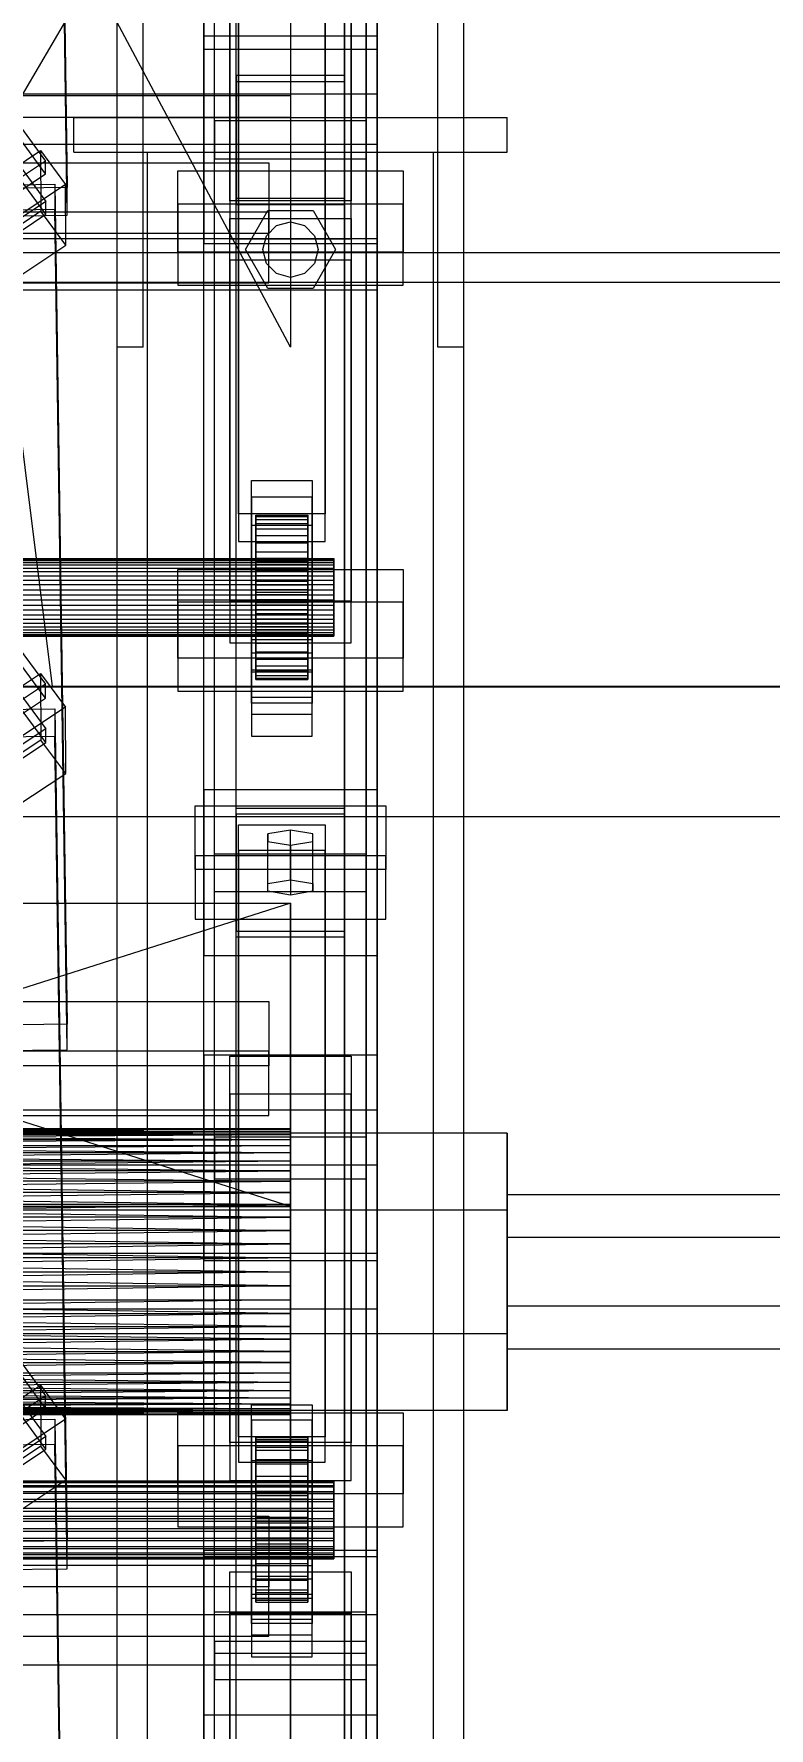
# Model space of a CAD drawing. Header units: millimetres. Extents: x -1970 to 34302, y -65268 to 6837.
# Drawn here: x 370.8 to 540.4, y -33940.3 to -33549.5 of the extents above; entities that cross this region are included whole.
import ezdxf

# ---------------------------------------------------------------- set-up
doc = ezdxf.new("R2010")
doc.units = ezdxf.units.MM
for name, color, linetype, lineweight in [('COTAS_O', 1, 'Continuous', 0), ('frontal_briquetadora', 7, 'Continuous', 0), ('frontal_C01', 7, 'Continuous', 0), ('frontal_C02', 7, 'Continuous', 0), ('frontal_dos-mix', 7, 'Continuous', 0), ('frontal_mezcladora', 7, 'Continuous', 0), ('frontal_tolva', 7, 'Continuous', 0)]:
    doc.layers.add(name, color=color, linetype=linetype, lineweight=lineweight)
doc.dimstyles.new('R19_100', dxfattribs={"dimtxt": 250, "dimasz": 150, "dimexe": 150, "dimexo": 80, "dimgap": 100, "dimtad": 1, "dimtih": 1, "dimtoh": 1, "dimdsep": 46, "dimcen": 0.09, "dimadec": 0, "dimazin": 0, "dimtfac": 1, "dimtdec": 4, "dimtofl": 0, "dimtmove": 0, "dimatfit": 3, "dimfxl": 1, "dimtolj": 1, "dimtzin": 0, "dimarcsym": 0})

# ---------------------------------------------------------------- blocks, each defined once
blk = doc.blocks.new('*D35')
at = {"layer": 'COTAS_O', "color": 0, "lineweight": -2, "transparency": 16777216}
for p, q in [((-1725, -34320), (-1725, -33550)), ((1725, -34320), (1725, -33550)), ((-1575, -33700), (1575, -33700))]:
    blk.add_line(p, q, dxfattribs=at)
at = {"layer": 'COTAS_O', "color": 0, "transparency": 16777216}
for points in [[(-1575, -33675), (-1575, -33725), (-1725, -33700)], [(1575, -33675), (1575, -33725), (1725, -33700)]]:
    blk.add_solid(points, dxfattribs=at)
at = {"layer": 'Defpoints', "color": 0, "transparency": 16777216}
for p in [(1725, -33700), (-1725, -34400), (1725, -34400)]:
    blk.add_point(p, dxfattribs=at)

msp = doc.modelspace()

# ---------------------------------------------------------------- linework, layer by layer
at = {"layer": 'frontal_briquetadora'}
for p, q in [((430, -33820), (210, -33750)), ((210, -33750), (430, -33750)), ((430, -33750), (210, -33820)), ((430, -33820), (430, -33750)), ((430, -33750), (430, -33844.629)), ((430, -33750), (430, -33841.488)), ((430, -33750), (430, -33838.284)), ((430, -33750), (430, -33835.05)), ((430, -33750), (430, -33831.815)), ((430, -33750), (430, -33828.612)), ((430, -33750), (430, -33825.47)), ((430, -33750), (430, -33822.421)), ((430, -33750), (430, -33819.494)), ((430, -33750), (430, -33816.716)), ((430, -33750), (430, -33814.115)), ((430, -33750), (430, -33811.715)), ((430, -33750), (430, -33809.54)), ((430, -33750), (430, -33807.611)), ((430, -33750), (430, -33805.946)), ((430, -33750), (430, -33804.562)), ((430, -33750), (430, -33803.471)), ((430, -33750), (430, -33802.684)), ((430, -33750), (430, -33802.209)), ((430, -33750), (430, -33802.05)), ((480, -33803.052), (200, -33803.052)), ((430, -33802.05), (210, -33802.209)), ((430, -33802.05), (210, -33802.05)), ((430, -33802.209), (210, -33802.05)), ((430, -33802.209), (210, -33802.684)), ((430, -33802.209), (210, -33802.209)), ((430, -33802.684), (210, -33802.209)), ((430, -33802.684), (210, -33803.471)), ((430, -33802.684), (210, -33802.684)), ((430, -33803.471), (210, -33802.684)), ((430, -33803.471), (210, -33804.562)), ((430, -33803.471), (210, -33803.471)), ((430, -33804.562), (210, -33803.471)), ((430, -33802.05), (430, -33802.209)), ((430, -33802.209), (430, -33802.684)), ((430, -33802.684), (430, -33803.471)), ((430, -33803.471), (430, -33804.562)), ((480, -33803.052), (480, -33806.399)), ((480, -33806.043), (480, -33803.052)), ((430, -33804.562), (210, -33805.946)), ((430, -33804.562), (210, -33804.562)), ((430, -33805.946), (210, -33807.611)), ((430, -33805.946), (210, -33805.946)), ((430, -33807.611), (210, -33805.946)), ((430, -33804.562), (430, -33805.946)), ((430, -33805.946), (430, -33807.611)), ((480, -33803.946), (480, -33803.763)), ((480, -33803.763), (480, -33809.778)), ((480, -33810.289), (480, -33803.946)), ((480, -33814.779), (480, -33806.043)), ((480, -33806.399), (480, -33815.42)), ((430, -33807.611), (210, -33809.54)), ((430, -33807.611), (210, -33807.611)), ((210, -33807.611), (430, -33809.54)), ((430, -33809.54), (210, -33811.715)), ((430, -33809.54), (210, -33809.54)), ((210, -33809.54), (430, -33811.715)), ((430, -33807.611), (430, -33809.54)), ((430, -33809.54), (430, -33811.715)), ((480, -33809.778), (480, -33820.797)), ((480, -33821.536), (480, -33810.289)), ((430, -33811.715), (210, -33811.715)), ((210, -33814.115), (430, -33811.715)), ((210, -33811.715), (430, -33814.115)), ((430, -33814.115), (210, -33814.115)), ((210, -33816.716), (430, -33814.115)), ((210, -33814.115), (430, -33816.716)), ((430, -33811.715), (430, -33814.115)), ((430, -33814.115), (430, -33816.716)), ((480, -33827.53), (480, -33814.779)), ((430, -33816.716), (210, -33816.716)), ((210, -33819.494), (430, -33816.716)), ((210, -33816.716), (430, -33819.494)), ((430, -33816.716), (430, -33819.494)), ((480, -33815.42), (480, -33828.329)), ((720, -33817.251), (480, -33817.251)), ((480, -33817.251), (480, -33819.113)), ((480, -33818.915), (480, -33817.251)), ((480, -33817.748), (480, -33817.647)), ((480, -33817.647), (480, -33820.992)), ((480, -33821.276), (480, -33817.748)), ((480, -33823.774), (480, -33818.915)), ((480, -33819.113), (480, -33824.131)), ((480, -33820.797), (200, -33820.797)), ((430, -33819.494), (210, -33819.494)), ((210, -33822.421), (430, -33819.494)), ((210, -33819.494), (430, -33822.421)), ((430, -33820), (210, -33820)), ((430, -33822.421), (210, -33822.421)), ((210, -33825.47), (430, -33822.421)), ((210, -33822.421), (430, -33825.47)), ((430, -33820), (320, -33820)), ((430, -33820), (322.156, -33820)), ((430, -33820), (324.292, -33820)), ((430, -33820), (326.386, -33820)), ((430, -33820), (328.419, -33820)), ((430, -33820), (330.371, -33820)), ((430, -33820), (332.223, -33820)), ((430, -33820), (333.957, -33820)), ((430, -33820), (335.556, -33820)), ((430, -33820), (337.006, -33820)), ((430, -33820), (338.292, -33820)), ((430, -33820), (339.402, -33820)), ((430, -33820), (340.325, -33820)), ((430, -33820), (341.053, -33820)), ((341.577, -33820), (430, -33820)), ((341.894, -33820), (430, -33820)), ((342, -33820), (430, -33820)), ((430, -33819.494), (430, -33822.421)), ((430, -33820), (430, -34060)), ((430, -34260), (430, -33820)), ((430, -34680), (430, -33820)), ((430, -33820), (430, -33855.985)), ((430, -33820), (430, -33853.384)), ((430, -33820), (430, -33850.606)), ((430, -33820), (430, -33847.678)), ((430, -33844.629), (430, -33820)), ((430, -33822.421), (430, -33825.47)), ((480, -33820.797), (480, -33834.64)), ((480, -33820.992), (480, -33827.122)), ((480, -33827.533), (480, -33821.276)), ((480, -33835.46), (480, -33821.536)), ((430, -33825.47), (210, -33825.47)), ((210, -33828.612), (430, -33825.47)), ((210, -33825.47), (430, -33828.612)), ((430, -33825.47), (430, -33828.612)), ((480, -33830.867), (480, -33823.774)), ((480, -33824.131), (480, -33831.312)), ((430, -33828.612), (210, -33828.612)), ((210, -33831.815), (430, -33828.612)), ((210, -33828.612), (430, -33831.815)), ((430, -33828.612), (430, -33831.815)), ((720, -33827.122), (480, -33827.122)), ((480, -33827.122), (480, -33834.822)), ((480, -33841.77), (480, -33827.53)), ((480, -33835.278), (480, -33827.533)), ((480, -33828.329), (480, -33842.57)), ((480, -33838.788), (480, -33830.867)), ((430, -33831.815), (210, -33835.05)), ((430, -33831.815), (210, -33831.815)), ((210, -33831.815), (430, -33835.05)), ((430, -33831.815), (430, -33835.05)), ((480, -33831.312), (480, -33839.233)), ((480, -33834.64), (480, -33848.563)), ((430, -33835.05), (210, -33838.284)), ((210, -33835.05), (430, -33835.05)), ((430, -33838.284), (210, -33835.05)), ((430, -33838.284), (210, -33841.488)), ((210, -33838.284), (430, -33838.284)), ((430, -33835.05), (430, -33838.284)), ((430, -33838.284), (430, -33841.488)), ((480, -33834.822), (480, -33842.567)), ((480, -33842.978), (480, -33835.278)), ((480, -33849.302), (480, -33835.46)), ((430, -33841.488), (210, -33844.629)), ((210, -33841.488), (430, -33841.488)), ((430, -33844.629), (210, -33841.488)), ((430, -33841.488), (430, -33844.629)), ((480, -33845.969), (480, -33838.788)), ((480, -33839.233), (480, -33846.325)), ((480, -33854.679), (480, -33841.77)), ((480, -33842.567), (480, -33848.823)), ((480, -33842.57), (480, -33855.32)), ((430, -33844.629), (210, -33847.678)), ((210, -33844.629), (430, -33844.629)), ((430, -33847.678), (210, -33844.629)), ((430, -33844.629), (430, -33847.678)), ((480, -33849.107), (480, -33842.978)), ((720, -33842.978), (480, -33842.978)), ((480, -33850.987), (480, -33845.969)), ((480, -33846.325), (480, -33851.185)), ((480, -33849.302), (200, -33849.302)), ((430, -33847.678), (210, -33850.606)), ((210, -33847.678), (430, -33847.678)), ((430, -33850.606), (210, -33847.678)), ((430, -33847.678), (430, -33850.606)), ((480, -33848.563), (480, -33859.811)), ((480, -33848.823), (480, -33852.351)), ((480, -33852.453), (480, -33849.107)), ((480, -33860.322), (480, -33849.302)), ((430, -33850.606), (210, -33853.384)), ((210, -33850.606), (430, -33850.606)), ((430, -33853.384), (210, -33850.606)), ((430, -33853.384), (210, -33855.985)), ((210, -33853.384), (430, -33853.384)), ((430, -33855.985), (210, -33853.384)), ((430, -33850.606), (430, -33853.384)), ((430, -33853.384), (430, -33855.985)), ((430, -33853.384), (430, -34060)), ((480, -33852.848), (480, -33850.987)), ((480, -33851.185), (480, -33852.848)), ((480, -33852.351), (480, -33852.453)), ((720, -33852.848), (480, -33852.848)), ((430, -33855.985), (210, -33858.384)), ((210, -33855.985), (430, -33855.985)), ((430, -33855.985), (430, -33858.384)), ((430, -34060), (430, -33855.985)), ((480, -33863.7), (480, -33854.679)), ((480, -33855.32), (480, -33864.056)), ((430, -33858.384), (210, -33858.384)), ((430, -33858.384), (210, -33860.559)), ((430, -33860.559), (210, -33858.384)), ((430, -33860.559), (210, -33860.559)), ((430, -33860.559), (210, -33862.488)), ((430, -33862.488), (210, -33860.559)), ((430, -33858.384), (430, -33860.559)), ((430, -34060), (430, -33858.384)), ((430, -33860.559), (430, -33862.488)), ((430, -33860.559), (430, -34060)), ((480, -33859.811), (480, -33866.154)), ((480, -33866.336), (480, -33860.322)), ((430, -33862.488), (210, -33862.488)), ((430, -33862.488), (210, -33864.153)), ((430, -33864.153), (210, -33862.488)), ((430, -33864.153), (210, -33864.153)), ((430, -33864.153), (210, -33865.538)), ((430, -33865.538), (210, -33864.153)), ((430, -33865.538), (210, -33865.538)), ((430, -33865.538), (210, -33866.629)), ((430, -33866.629), (210, -33865.538)), ((430, -33862.488), (430, -33864.153)), ((430, -33862.488), (430, -34060)), ((430, -33864.153), (430, -33865.538)), ((430, -33864.153), (430, -34060)), ((430, -33865.538), (430, -33866.629)), ((430, -33865.538), (430, -34060)), ((480, -33867.047), (480, -33863.7)), ((480, -33864.056), (480, -33867.047)), ((480, -33867.047), (200, -33867.047)), ((430, -33866.629), (210, -33866.629)), ((430, -33866.629), (210, -33867.416)), ((430, -33867.416), (210, -33866.629)), ((430, -33867.416), (210, -33867.416)), ((430, -33867.416), (210, -33867.891)), ((430, -33867.891), (210, -33867.416)), ((430, -33867.891), (210, -33867.891)), ((430, -33867.891), (210, -33868.05)), ((430, -33868.05), (210, -33867.891)), ((430, -33868.05), (210, -33868.05)), ((430, -33866.629), (430, -33867.416)), ((430, -33866.629), (430, -34060)), ((430, -33867.416), (430, -33867.891)), ((430, -33867.416), (430, -34060)), ((430, -33867.891), (430, -33868.05)), ((430, -33867.891), (430, -34060)), ((430, -33868.05), (430, -34060)), ((480, -33866.154), (480, -33866.336))]:
    msp.add_line(p, q, dxfattribs=at)
at = {"layer": 'frontal_C01'}
for p, q in [((410, -33552.989), (410, -33168.78)), ((450, -33552.989), (450, -33168.78)), ((375.644, -33392.979), (378.512, -33584.927)), ((378.512, -33591.331), (375.644, -33399.383)), ((410, -33785.092), (410, -33400.882)), ((450, -33400.882), (450, -33785.092)), ((410, -33832.46), (410, -33448.25)), ((450, -33832.46), (450, -33448.25)), ((410, -33515.094), (410, -33552.989)), ((410, -33899.304), (410, -33515.094)), ((450, -33552.989), (450, -33515.094)), ((450, -33515.094), (450, -33899.304)), ((417.5, -34180.3), (417.5, -33521.357)), ((418, -33660.161), (418, -33520.384)), ((438, -33520.384), (438, -33660.161)), ((442.5, -33521.357), (442.5, -34180.3)), ((412.5, -33803.973), (412.5, -33529.239)), ((418, -33526.787), (418, -33666.565)), ((438, -33666.565), (438, -33526.787)), ((447.5, -33529.239), (447.5, -33803.973)), ((412.5, -33813.578), (412.5, -33538.844)), ((447.5, -33813.578), (447.5, -33538.844)), ((417.5, -34205.669), (417.5, -33546.726)), ((442.5, -34205.669), (442.5, -33546.726)), ((410, -33552.989), (450, -33552.989)), ((410, -33937.198), (410, -33552.989)), ((450, -33937.198), (450, -33552.989)), ((-425, -33579.245), (425, -33579.245)), ((425, -33579.245), (425, -33595.509)), ((425, -33579.245), (425, -33590.613)), ((378.512, -33584.927), (360.514, -33585.168)), ((378.512, -33591.331), (378.512, -33584.927)), ((425, -33590.613), (-425, -33590.613)), ((360.514, -33591.572), (378.512, -33591.331)), ((416, -33601.653), (416, -33592.048)), ((416, -33592.048), (444, -33592.048)), ((416, -33680.344), (416, -33592.048)), ((425, -33606.878), (425, -33590.613)), ((444, -33592.048), (444, -33601.653)), ((444, -33592.048), (444, -33680.344)), ((425, -33595.509), (-425, -33595.509)), ((425, -33606.878), (425, -33595.509)), ((444, -33601.653), (416, -33601.653)), ((416, -33601.653), (416, -33689.949)), ((444, -33689.949), (444, -33601.653)), ((-425, -33606.878), (425, -33606.878)), ((421, -33656.372), (421, -33652.53)), ((421, -33652.53), (435, -33652.53)), ((421, -33692.319), (421, -33652.53)), ((435, -33652.53), (435, -33656.372)), ((435, -33652.53), (435, -33692.319)), ((435, -33656.372), (421, -33656.372)), ((421, -33656.372), (421, -33696.161)), ((435, -33696.161), (435, -33656.372)), ((345.969, -33662.272), (373.501, -33699.511)), ((438, -33660.161), (418, -33660.161)), ((418, -33660.161), (418, -33666.565)), ((421, -33666.617), (421, -33662.775)), ((421, -33662.775), (435, -33662.775)), ((421, -33702.564), (421, -33662.775)), ((422, -33670.486), (422, -33660.507)), ((422, -33660.507), (422, -33660.838)), ((422, -33660.507), (434, -33660.507)), ((422, -33661.468), (422, -33660.507)), ((422, -33670.643), (422, -33660.838)), ((422, -33660.838), (422, -33662.439)), ((422, -33660.838), (434, -33660.838)), ((422, -33670.942), (422, -33661.468)), ((422, -33661.468), (434, -33661.468)), ((422, -33663.656), (422, -33661.468)), ((422, -33671.401), (422, -33662.439)), ((422, -33662.439), (422, -33665.2)), ((422, -33662.439), (434, -33662.439)), ((434, -33660.838), (434, -33660.507)), ((434, -33660.507), (434, -33670.486)), ((434, -33660.507), (434, -33661.468)), ((434, -33662.439), (434, -33660.838)), ((434, -33660.838), (434, -33670.643)), ((434, -33661.468), (434, -33670.942)), ((434, -33661.468), (434, -33663.656)), ((434, -33665.2), (434, -33662.439)), ((434, -33662.439), (434, -33671.401)), ((435, -33662.775), (435, -33666.617)), ((435, -33662.775), (435, -33702.564)), ((438, -33666.565), (438, -33660.161)), ((373.513, -33702.713), (345.981, -33665.474)), ((418, -33666.565), (438, -33666.565)), ((435, -33666.617), (421, -33666.617)), ((421, -33666.617), (421, -33706.406)), ((422, -33671.978), (422, -33663.656)), ((422, -33663.656), (434, -33663.656)), ((422, -33666.921), (422, -33663.656)), ((422, -33672.709), (422, -33665.2)), ((422, -33665.2), (422, -33668.933)), ((422, -33665.2), (434, -33665.2)), ((434, -33663.656), (434, -33671.978)), ((434, -33663.656), (434, -33666.921)), ((434, -33668.933), (434, -33665.2)), ((434, -33665.2), (434, -33672.709)), ((435, -33706.406), (435, -33666.617)), ((-440, -33670.486), (440, -33670.486)), ((-440, -33670.643), (440, -33670.643)), ((422, -33673.525), (422, -33666.921)), ((422, -33666.921), (434, -33666.921)), ((422, -33671.042), (422, -33666.921)), ((422, -33674.478), (422, -33668.933)), ((422, -33668.933), (422, -33673.385)), ((422, -33668.933), (434, -33668.933)), ((422, -33670.643), (422, -33670.486)), ((434, -33670.486), (422, -33670.486)), ((422, -33670.486), (422, -33670.942)), ((422, -33671.401), (422, -33670.643)), ((434, -33670.643), (422, -33670.643)), ((434, -33666.921), (434, -33673.525)), ((434, -33666.921), (434, -33671.042)), ((434, -33673.385), (434, -33668.933)), ((434, -33668.933), (434, -33674.478)), ((434, -33670.486), (434, -33670.643)), ((434, -33670.942), (434, -33670.486)), ((434, -33670.643), (434, -33671.401)), ((440, -33670.643), (440, -33670.486)), ((440, -33670.486), (440, -33670.942)), ((440, -33671.401), (440, -33670.643)), ((-440, -33670.942), (440, -33670.942)), ((-440, -33671.401), (440, -33671.401)), ((-440, -33671.978), (440, -33671.978)), ((-440, -33672.709), (440, -33672.709)), ((-440, -33673.525), (440, -33673.525)), ((-440, -33674.478), (440, -33674.478)), ((346.008, -33672.517), (373.539, -33709.756)), ((404, -33693.497), (404, -33673.006)), ((404, -33673.006), (456, -33673.006)), ((404, -33680.585), (404, -33673.006)), ((434, -33670.942), (422, -33670.942)), ((422, -33670.942), (422, -33671.978)), ((422, -33675.477), (422, -33671.042)), ((422, -33671.042), (434, -33671.042)), ((422, -33675.736), (422, -33671.042)), ((422, -33672.709), (422, -33671.401)), ((434, -33671.401), (422, -33671.401)), ((434, -33671.978), (422, -33671.978)), ((422, -33671.978), (422, -33673.525)), ((422, -33674.478), (422, -33672.709)), ((434, -33672.709), (422, -33672.709)), ((422, -33673.385), (422, -33676.586)), ((434, -33673.385), (422, -33673.385)), ((422, -33673.385), (422, -33678.251)), ((434, -33673.525), (422, -33673.525)), ((422, -33673.525), (422, -33675.477)), ((422, -33676.586), (422, -33674.478)), ((434, -33674.478), (422, -33674.478)), ((434, -33671.978), (434, -33670.942)), ((434, -33671.042), (434, -33675.477)), ((434, -33671.042), (434, -33675.736)), ((434, -33671.401), (434, -33672.709)), ((434, -33673.525), (434, -33671.978)), ((434, -33672.709), (434, -33674.478)), ((434, -33676.586), (434, -33673.385)), ((434, -33678.251), (434, -33673.385)), ((434, -33675.477), (434, -33673.525)), ((434, -33674.478), (434, -33676.586)), ((440, -33670.942), (440, -33671.978)), ((440, -33672.709), (440, -33671.401)), ((440, -33671.978), (440, -33673.525)), ((440, -33674.478), (440, -33672.709)), ((440, -33673.525), (440, -33675.477)), ((440, -33676.586), (440, -33674.478)), ((456, -33673.006), (456, -33693.497)), ((456, -33673.006), (456, -33680.585)), ((-440, -33675.477), (440, -33675.477)), ((440, -33676.586), (-440, -33676.586)), ((-440, -33677.7), (440, -33677.7)), ((373.551, -33712.958), (346.02, -33675.719)), ((434, -33675.477), (422, -33675.477)), ((422, -33675.477), (422, -33677.7)), ((422, -33677.7), (422, -33675.736)), ((422, -33675.736), (434, -33675.736)), ((422, -33680.685), (422, -33675.736)), ((422, -33676.586), (434, -33676.586)), ((422, -33678.891), (422, -33676.586)), ((434, -33677.7), (422, -33677.7)), ((422, -33677.7), (422, -33680.045)), ((422, -33678.891), (422, -33678.251)), ((422, -33678.251), (422, -33683.2)), ((422, -33678.251), (434, -33678.251)), ((434, -33677.7), (434, -33675.477)), ((434, -33675.736), (434, -33677.7)), ((434, -33675.736), (434, -33680.685)), ((434, -33676.586), (434, -33678.891)), ((434, -33680.045), (434, -33677.7)), ((434, -33683.2), (434, -33678.251)), ((434, -33678.251), (434, -33678.891)), ((440, -33675.477), (440, -33677.7)), ((440, -33678.891), (440, -33676.586)), ((440, -33677.7), (440, -33680.045)), ((-440, -33678.891), (440, -33678.891)), ((-440, -33680.045), (440, -33680.045)), ((-440, -33681.236), (440, -33681.236)), ((-440, -33682.35), (440, -33682.35)), ((456, -33680.585), (404, -33680.585)), ((404, -33680.585), (404, -33701.076)), ((444, -33680.344), (416, -33680.344)), ((416, -33680.344), (416, -33689.949)), ((422, -33681.236), (422, -33678.891)), ((434, -33678.891), (422, -33678.891)), ((422, -33680.045), (422, -33680.685)), ((434, -33680.045), (422, -33680.045)), ((422, -33680.045), (422, -33682.35)), ((422, -33680.685), (434, -33680.685)), ((422, -33685.551), (422, -33680.685)), ((422, -33683.459), (422, -33681.236)), ((422, -33681.236), (422, -33683.2)), ((434, -33681.236), (422, -33681.236)), ((422, -33682.35), (422, -33685.551)), ((434, -33682.35), (422, -33682.35)), ((422, -33682.35), (422, -33684.458)), ((434, -33678.891), (434, -33681.236)), ((434, -33680.685), (434, -33680.045)), ((434, -33682.35), (434, -33680.045)), ((434, -33680.685), (434, -33685.551)), ((434, -33683.2), (434, -33681.236)), ((434, -33681.236), (434, -33683.459)), ((434, -33685.551), (434, -33682.35)), ((434, -33684.458), (434, -33682.35)), ((440, -33681.236), (440, -33678.891)), ((440, -33680.045), (440, -33682.35)), ((440, -33683.459), (440, -33681.236)), ((440, -33682.35), (440, -33684.458)), ((444, -33689.949), (444, -33680.344)), ((456, -33701.076), (456, -33680.585)), ((-440, -33683.459), (440, -33683.459)), ((-440, -33684.458), (440, -33684.458)), ((-440, -33685.411), (440, -33685.411)), ((-440, -33686.227), (440, -33686.227)), ((422, -33683.2), (422, -33687.894)), ((422, -33683.2), (434, -33683.2)), ((422, -33685.411), (422, -33683.459)), ((422, -33683.459), (422, -33687.894)), ((434, -33683.459), (422, -33683.459)), ((422, -33684.458), (422, -33690.003)), ((434, -33684.458), (422, -33684.458)), ((422, -33684.458), (422, -33686.227)), ((422, -33686.958), (422, -33685.411)), ((422, -33685.411), (422, -33692.015)), ((434, -33685.411), (422, -33685.411)), ((422, -33685.551), (434, -33685.551)), ((422, -33690.003), (422, -33685.551)), ((422, -33686.227), (422, -33693.736)), ((434, -33686.227), (422, -33686.227)), ((422, -33686.227), (422, -33687.534)), ((434, -33687.894), (434, -33683.2)), ((434, -33687.894), (434, -33683.459)), ((434, -33683.459), (434, -33685.411)), ((434, -33690.003), (434, -33684.458)), ((434, -33686.227), (434, -33684.458)), ((434, -33692.015), (434, -33685.411)), ((434, -33685.411), (434, -33686.958)), ((434, -33685.551), (434, -33690.003)), ((434, -33693.736), (434, -33686.227)), ((434, -33687.534), (434, -33686.227)), ((440, -33685.411), (440, -33683.459)), ((440, -33684.458), (440, -33686.227)), ((440, -33686.958), (440, -33685.411)), ((440, -33686.227), (440, -33687.534)), ((-440, -33686.958), (440, -33686.958)), ((-440, -33687.534), (440, -33687.534)), ((-440, -33687.994), (440, -33687.994)), ((-440, -33688.293), (440, -33688.293)), ((-440, -33688.449), (440, -33688.449)), ((416, -33689.949), (444, -33689.949)), ((421, -33703.884), (421, -33689.156)), ((421, -33689.156), (435, -33689.156)), ((421, -33696.735), (421, -33689.156)), ((422, -33687.994), (422, -33686.958)), ((422, -33686.958), (422, -33695.28)), ((434, -33686.958), (422, -33686.958)), ((422, -33687.534), (422, -33696.497)), ((434, -33687.534), (422, -33687.534)), ((422, -33687.534), (422, -33688.293)), ((422, -33687.894), (422, -33692.015)), ((422, -33687.894), (434, -33687.894)), ((422, -33688.449), (422, -33687.994)), ((422, -33687.994), (422, -33697.468)), ((434, -33687.994), (422, -33687.994)), ((422, -33688.293), (422, -33698.098)), ((434, -33688.293), (422, -33688.293)), ((422, -33688.293), (422, -33688.449)), ((422, -33688.449), (422, -33698.429)), ((434, -33688.449), (422, -33688.449)), ((422, -33690.003), (434, -33690.003)), ((422, -33693.736), (422, -33690.003)), ((434, -33695.28), (434, -33686.958)), ((434, -33686.958), (434, -33687.994)), ((434, -33696.497), (434, -33687.534)), ((434, -33688.293), (434, -33687.534)), ((434, -33692.015), (434, -33687.894)), ((434, -33697.468), (434, -33687.994)), ((434, -33687.994), (434, -33688.449)), ((434, -33698.098), (434, -33688.293)), ((434, -33688.449), (434, -33688.293)), ((434, -33698.429), (434, -33688.449)), ((434, -33690.003), (434, -33693.736)), ((435, -33689.156), (435, -33703.884)), ((435, -33689.156), (435, -33696.735)), ((440, -33687.994), (440, -33686.958)), ((440, -33687.534), (440, -33688.293)), ((440, -33688.449), (440, -33687.994)), ((440, -33688.293), (440, -33688.449)), ((456, -33693.497), (404, -33693.497)), ((404, -33693.497), (404, -33701.076)), ((435, -33692.319), (421, -33692.319)), ((421, -33692.319), (421, -33696.161)), ((422, -33692.015), (422, -33695.28)), ((422, -33692.015), (434, -33692.015)), ((422, -33693.736), (434, -33693.736)), ((422, -33696.497), (422, -33693.736)), ((434, -33695.28), (434, -33692.015)), ((434, -33693.736), (434, -33696.497)), ((435, -33696.161), (435, -33692.319)), ((456, -33701.076), (456, -33693.497)), ((360.882, -33704.61), (372.35, -33696.999)), ((372.35, -33696.999), (372.408, -33712.367)), ((372.35, -33696.999), (378.086, -33704.757)), ((421, -33696.161), (435, -33696.161)), ((435, -33696.735), (421, -33696.735)), ((421, -33696.735), (421, -33711.463)), ((422, -33695.28), (422, -33697.468)), ((422, -33695.28), (434, -33695.28)), ((422, -33696.497), (434, -33696.497)), ((422, -33698.098), (422, -33696.497)), ((422, -33697.468), (422, -33698.429)), ((422, -33697.468), (434, -33697.468)), ((434, -33697.468), (434, -33695.28)), ((434, -33696.497), (434, -33698.098)), ((434, -33698.429), (434, -33697.468)), ((435, -33711.463), (435, -33696.735)), ((373.501, -33699.511), (362.033, -33707.123)), ((373.513, -33702.713), (373.501, -33699.511)), ((404, -33701.076), (456, -33701.076)), ((422, -33698.098), (434, -33698.098)), ((422, -33698.429), (422, -33698.098)), ((422, -33698.429), (434, -33698.429)), ((434, -33698.098), (434, -33698.429)), ((357.646, -33705.408), (375.644, -33705.166)), ((362.045, -33710.324), (373.513, -33702.713)), ((378.086, -33704.757), (366.618, -33712.369)), ((375.644, -33705.166), (375.644, -33711.57)), ((375.644, -33705.166), (378.512, -33897.114)), ((378.143, -33720.125), (378.086, -33704.757)), ((435, -33702.564), (421, -33702.564)), ((421, -33702.564), (421, -33706.406)), ((435, -33703.884), (421, -33703.884)), ((421, -33703.884), (421, -33711.463)), ((435, -33706.406), (435, -33702.564)), ((435, -33711.463), (435, -33703.884)), ((421, -33706.406), (435, -33706.406)), ((375.644, -33711.57), (357.646, -33711.811)), ((372.408, -33712.367), (360.939, -33719.979)), ((373.539, -33709.756), (362.071, -33717.368)), ((362.083, -33720.57), (373.551, -33712.958)), ((378.143, -33720.125), (372.408, -33712.367)), ((373.551, -33712.958), (373.539, -33709.756)), ((378.512, -33903.518), (375.644, -33711.57)), ((421, -33711.463), (435, -33711.463)), ((366.675, -33727.737), (378.143, -33720.125)), ((450, -33785.092), (410, -33785.092)), ((410, -33785.092), (410, -33832.46)), ((410, -34169.301), (410, -33785.092)), ((450, -33832.46), (450, -33785.092)), ((450, -33785.092), (450, -34169.301)), ((-450, -33797.635), (450, -33797.635)), ((450, -33797.635), (450, -33810.442)), ((450, -33797.635), (450, -33830.793)), ((447.5, -33803.973), (412.5, -33803.973)), ((412.5, -33803.973), (412.5, -33813.578)), ((447.5, -33813.578), (447.5, -33803.973)), ((450, -33810.442), (-450, -33810.442)), ((450, -33843.6), (450, -33810.442)), ((412.5, -33813.578), (447.5, -33813.578)), ((450, -33830.793), (-450, -33830.793)), ((450, -33843.6), (450, -33830.793)), ((410, -33832.46), (450, -33832.46)), ((410, -34216.669), (410, -33832.46)), ((450, -34216.669), (450, -33832.46)), ((-450, -33843.6), (450, -33843.6)), ((-425, -33891.431), (425, -33891.431)), ((425, -33891.431), (425, -33907.696)), ((425, -33891.431), (425, -33902.8)), ((378.512, -33897.114), (360.514, -33897.355)), ((378.512, -33903.518), (378.512, -33897.114)), ((450, -33899.304), (410, -33899.304)), ((410, -33899.304), (410, -33937.198)), ((410, -34283.513), (410, -33899.304)), ((450, -33937.198), (450, -33899.304)), ((450, -33899.304), (450, -34283.513)), ((425, -33902.8), (-425, -33902.8)), ((360.514, -33903.759), (378.512, -33903.518)), ((416, -33913.84), (416, -33904.235)), ((416, -33904.235), (444, -33904.235)), ((416, -33994.115), (416, -33904.235)), ((425, -33919.065), (425, -33902.8)), ((444, -33904.235), (444, -33913.84)), ((444, -33904.235), (444, -33994.115)), ((425, -33907.696), (-425, -33907.696)), ((425, -33919.065), (425, -33907.696)), ((412.5, -33923.053), (412.5, -33913.448)), ((412.5, -33913.448), (447.5, -33913.448)), ((412.5, -34188.182), (412.5, -33913.448)), ((444, -33913.84), (416, -33913.84)), ((416, -33913.84), (416, -34003.72)), ((444, -34003.72), (444, -33913.84)), ((447.5, -33913.448), (447.5, -33923.053)), ((447.5, -33913.448), (447.5, -34188.182)), ((-425, -33919.065), (425, -33919.065)), ((447.5, -33923.053), (412.5, -33923.053)), ((412.5, -34197.787), (412.5, -33923.053)), ((447.5, -34197.787), (447.5, -33923.053)), ((410, -33937.198), (450, -33937.198)), ((410, -34321.407), (410, -33937.198)), ((450, -34321.407), (450, -33937.198))]:
    msp.add_line(p, q, dxfattribs=at)
at = {"layer": 'frontal_C02'}
for p, q in [((417.5, -33560.475), (417.5, -33028.053)), ((442.5, -33028.053), (442.5, -33560.475)), ((417.5, -33587.441), (417.5, -33055.019)), ((442.5, -33587.441), (442.5, -33055.019)), ((410, -33550.05), (410, -33199.331)), ((450, -33199.331), (450, -33550.05)), ((410, -33597.867), (410, -33247.148)), ((450, -33597.867), (450, -33247.148)), ((410, -33723.846), (410, -33373.127)), ((450, -33373.127), (450, -33723.846)), ((412.5, -33569.574), (412.5, -33387.87)), ((447.5, -33387.87), (447.5, -33569.574)), ((412.5, -33578.342), (412.5, -33396.638)), ((447.5, -33578.342), (447.5, -33396.638)), ((410, -33762.099), (410, -33411.381)), ((450, -33762.099), (450, -33411.381)), ((416, -33587.996), (416, -33500.463)), ((444, -33500.463), (444, -33587.996)), ((416, -33509.23), (416, -33596.764)), ((444, -33596.764), (444, -33509.23)), ((430, -33513.746), (430, -33563.746)), ((430, -33621.746), (375, -33518.746)), ((390, -33621.746), (390, -33518.746)), ((396, -33621.746), (396, -33518.746)), ((430, -33518.746), (430, -33621.746)), ((464, -33621.746), (464, -33518.746)), ((470, -33621.746), (470, -33518.746)), ((345.969, -33541.219), (373.501, -33578.812)), ((373.513, -33581.735), (345.981, -33544.142)), ((346.008, -33550.572), (373.539, -33588.165)), ((450, -33550.05), (410, -33550.05)), ((410, -33550.05), (410, -33597.867)), ((410, -33900.768), (410, -33550.05)), ((450, -33597.867), (450, -33550.05)), ((450, -33550.05), (450, -33900.768)), ((373.551, -33591.088), (346.02, -33553.495)), ((442.5, -33559.104), (417.5, -33559.104)), ((417.5, -33559.104), (417.5, -33588.812)), ((417.5, -33728.119), (417.5, -33559.104)), ((417.5, -33587.441), (417.5, -33560.475)), ((417.5, -33560.475), (442.5, -33560.475)), ((442.5, -33588.812), (442.5, -33559.104)), ((442.5, -33559.104), (442.5, -33728.119)), ((442.5, -33560.475), (442.5, -33587.441)), ((-450, -33563.331), (450, -33563.331)), ((430, -33563.746), (-430, -33563.746)), ((430, -33563.746), (430, -33568.746)), ((450, -33563.331), (450, -33575.022)), ((450, -33563.331), (450, -33596.803)), ((430, -33568.746), (-430, -33568.746)), ((380, -33568.746), (480, -33568.746)), ((380, -33576.746), (380, -33568.746)), ((480, -33576.746), (480, -33568.746)), ((447.5, -33569.574), (412.5, -33569.574)), ((412.5, -33569.574), (412.5, -33578.342)), ((447.5, -33578.342), (447.5, -33569.574)), ((450, -33575.022), (-450, -33575.022)), ((360.882, -33584.053), (372.35, -33576.369)), ((372.35, -33576.369), (372.408, -33590.398)), ((372.35, -33576.369), (378.086, -33584.201)), ((380, -33576.746), (480, -33576.746)), ((390, -33576.746), (397, -33576.746)), ((390, -35975), (390, -33576.746)), ((397, -35975), (397, -33576.746)), ((397, -33576.746), (463, -33576.746)), ((450, -33608.494), (450, -33575.022)), ((463, -33576.746), (470, -33576.746)), ((463, -35975), (463, -33576.746)), ((470, -35975), (470, -33576.746)), ((373.501, -33578.812), (362.033, -33586.496)), ((373.513, -33581.735), (373.501, -33578.812)), ((412.5, -33578.342), (447.5, -33578.342)), ((357.646, -33584.424), (375.644, -33584.181)), ((362.045, -33589.418), (373.513, -33581.735)), ((378.086, -33584.201), (366.618, -33591.885)), ((375.644, -33584.181), (375.644, -33590.026)), ((375.644, -33584.181), (378.512, -33777.948)), ((378.143, -33598.23), (378.086, -33584.201)), ((404, -33599.82), (404, -33581.115)), ((404, -33581.115), (456, -33581.115)), ((404, -33588.766), (404, -33581.115)), ((456, -33581.115), (456, -33599.82)), ((456, -33581.115), (456, -33588.766)), ((373.539, -33588.165), (362.071, -33595.848)), ((373.551, -33591.088), (373.539, -33588.165)), ((444, -33587.996), (416, -33587.996)), ((416, -33587.996), (416, -33596.764)), ((442.5, -33587.441), (417.5, -33587.441)), ((444, -33596.764), (444, -33587.996)), ((375.644, -33590.026), (357.646, -33590.27)), ((372.408, -33590.398), (360.939, -33598.081)), ((362.083, -33598.771), (373.551, -33591.088)), ((378.143, -33598.23), (372.408, -33590.398)), ((378.512, -33783.793), (375.644, -33590.026)), ((456, -33588.766), (404, -33588.766)), ((404, -33588.766), (404, -33607.471)), ((417.5, -33588.812), (442.5, -33588.812)), ((417.5, -33757.827), (417.5, -33588.812)), ((419.6, -33599.246), (424.8, -33590.239)), ((424.8, -33590.239), (435.2, -33590.239)), ((435.2, -33590.239), (440.4, -33599.246)), ((442.5, -33757.827), (442.5, -33588.812)), ((456, -33607.471), (456, -33588.766)), ((423.6, -33599.246), (424.457, -33596.046)), ((424.457, -33596.046), (426.8, -33593.703)), ((426.8, -33593.703), (430, -33592.846)), ((430, -33592.846), (433.2, -33593.703)), ((433.2, -33593.703), (435.543, -33596.046)), ((435.543, -33596.046), (436.4, -33599.246)), ((450, -33596.803), (-450, -33596.803)), ((366.675, -33605.913), (378.143, -33598.23)), ((456, -33599.82), (404, -33599.82)), ((404, -33599.82), (404, -33607.471)), ((410, -33597.867), (450, -33597.867)), ((410, -33948.585), (410, -33597.867)), ((416, -33596.764), (444, -33596.764)), ((424.8, -33608.253), (419.6, -33599.246)), ((424.457, -33602.446), (423.6, -33599.246)), ((440.4, -33599.246), (435.2, -33608.253)), ((436.4, -33599.246), (435.543, -33602.446)), ((450, -33608.494), (450, -33596.803)), ((450, -33948.585), (450, -33597.867)), ((456, -33607.471), (456, -33599.82)), ((426.8, -33604.788), (424.457, -33602.446)), ((435.543, -33602.446), (433.2, -33604.788)), ((404, -33607.471), (456, -33607.471)), ((430, -33605.646), (426.8, -33604.788)), ((433.2, -33604.788), (430, -33605.646)), ((-450, -33608.494), (450, -33608.494)), ((435.2, -33608.253), (424.8, -33608.253)), ((396, -33621.746), (390, -33621.746)), ((470, -33621.746), (464, -33621.746)), ((450, -33723.846), (410, -33723.846)), ((410, -33723.846), (410, -33762.099)), ((410, -34074.565), (410, -33723.846)), ((450, -33762.099), (450, -33723.846)), ((450, -33723.846), (450, -34074.565)), ((408, -33742.2), (408, -33727.586)), ((408, -33727.586), (452, -33727.586)), ((408, -33739.062), (408, -33727.586)), ((417.5, -33757.827), (417.5, -33728.119)), ((417.5, -33728.119), (442.5, -33728.119)), ((442.5, -33728.119), (442.5, -33757.827)), ((452, -33727.586), (452, -33742.2)), ((452, -33727.586), (452, -33739.062)), ((442.5, -33729.49), (417.5, -33729.49)), ((417.5, -33729.49), (417.5, -33756.456)), ((417.5, -34261.912), (417.5, -33729.49)), ((418, -33737.816), (418, -33731.97)), ((418, -33731.97), (438, -33731.97)), ((418, -33873.072), (418, -33731.97)), ((430, -33733.139), (424.804, -33734.016)), ((435.196, -33734.016), (430, -33733.139)), ((430, -33744.615), (430, -33733.139)), ((438, -33731.97), (438, -33737.816)), ((438, -33731.97), (438, -33873.072)), ((442.5, -33756.456), (442.5, -33729.49)), ((442.5, -33729.49), (442.5, -34261.912)), ((424.804, -33734.016), (424.804, -33735.77)), ((424.804, -33745.492), (424.804, -33734.016)), ((424.804, -33735.77), (430, -33736.646)), ((424.804, -33747.246), (424.804, -33735.77)), ((430, -33736.646), (435.196, -33735.77)), ((430, -33736.646), (430, -33748.123)), ((435.196, -33735.77), (435.196, -33734.016)), ((435.196, -33745.492), (435.196, -33734.016)), ((435.196, -33747.246), (435.196, -33735.77)), ((452, -33739.062), (408, -33739.062)), ((408, -33739.062), (408, -33753.676)), ((412.5, -33747.357), (412.5, -33738.589)), ((412.5, -33738.589), (447.5, -33738.589)), ((412.5, -33920.293), (412.5, -33738.589)), ((438, -33737.816), (418, -33737.816)), ((418, -33737.816), (418, -33878.918)), ((438, -33878.918), (438, -33737.816)), ((447.5, -33738.589), (447.5, -33747.357)), ((447.5, -33738.589), (447.5, -33920.293)), ((452, -33753.676), (452, -33739.062)), ((452, -33742.2), (408, -33742.2)), ((408, -33742.2), (408, -33753.676)), ((424.804, -33745.492), (430, -33744.615)), ((430, -33744.615), (435.196, -33745.492)), ((452, -33753.676), (452, -33742.2)), ((447.5, -33747.357), (412.5, -33747.357)), ((412.5, -33929.061), (412.5, -33747.357)), ((424.804, -33747.246), (424.804, -33745.492)), ((430, -33748.123), (424.804, -33747.246)), ((435.196, -33747.246), (430, -33748.123)), ((435.196, -33745.492), (435.196, -33747.246)), ((447.5, -33929.061), (447.5, -33747.357)), ((408, -33753.676), (452, -33753.676)), ((417.5, -33756.456), (442.5, -33756.456)), ((417.5, -34288.878), (417.5, -33756.456)), ((442.5, -34288.878), (442.5, -33756.456)), ((442.5, -33757.827), (417.5, -33757.827)), ((410, -33762.099), (450, -33762.099)), ((410, -34112.818), (410, -33762.099)), ((450, -34112.818), (450, -33762.099)), ((-425, -33772.681), (425, -33772.681)), ((425, -33772.681), (425, -33787.528)), ((425, -33772.681), (425, -33784.157)), ((378.512, -33777.948), (360.514, -33778.191)), ((378.512, -33783.793), (378.512, -33777.948)), ((360.514, -33784.037), (378.512, -33783.793)), ((425, -33784.157), (-425, -33784.157)), ((425, -33787.528), (-425, -33787.528)), ((416, -33794.052), (416, -33785.284)), ((416, -33785.284), (444, -33785.284)), ((416, -33874.416), (416, -33785.284)), ((425, -33799.004), (425, -33784.157)), ((425, -33799.004), (425, -33787.528)), ((444, -33785.284), (444, -33794.052)), ((444, -33785.284), (444, -33874.416)), ((444, -33794.052), (416, -33794.052)), ((416, -33794.052), (416, -33883.184)), ((444, -33883.184), (444, -33794.052)), ((-425, -33799.004), (425, -33799.004)), ((345.969, -33826.041), (373.501, -33863.634)), ((373.513, -33866.556), (345.981, -33828.963)), ((346.008, -33835.393), (373.539, -33872.986)), ((373.551, -33875.909), (346.02, -33838.316)), ((360.882, -33868.874), (372.35, -33861.19)), ((372.35, -33861.19), (372.408, -33875.219)), ((372.35, -33861.19), (378.086, -33869.022)), ((373.501, -33863.634), (362.033, -33871.317)), ((373.513, -33866.556), (373.501, -33863.634)), ((421, -33869.247), (421, -33865.74)), ((421, -33865.74), (435, -33865.74)), ((421, -33905.906), (421, -33865.74)), ((435, -33865.74), (435, -33869.247)), ((435, -33865.74), (435, -33905.906)), ((357.646, -33869.245), (375.644, -33869.002)), ((362.045, -33874.24), (373.513, -33866.556)), ((378.086, -33869.022), (366.618, -33876.706)), ((375.644, -33869.002), (375.644, -33874.847)), ((375.644, -33869.002), (378.512, -34062.769)), ((378.143, -33883.051), (378.086, -33869.022)), ((404, -33886.24), (404, -33867.535)), ((404, -33867.535), (456, -33867.535)), ((404, -33875.186), (404, -33867.535)), ((435, -33869.247), (421, -33869.247)), ((421, -33869.247), (421, -33909.413)), ((435, -33909.413), (435, -33869.247)), ((456, -33867.535), (456, -33886.24)), ((456, -33867.535), (456, -33875.186)), ((373.539, -33872.986), (362.071, -33880.669)), ((373.551, -33875.909), (373.539, -33872.986)), ((438, -33873.072), (418, -33873.072)), ((418, -33873.072), (418, -33878.918)), ((422, -33883.258), (422, -33873.264)), ((422, -33873.264), (422, -33873.74)), ((422, -33873.264), (434, -33873.264)), ((422, -33874.082), (422, -33873.264)), ((422, -33883.484), (422, -33873.74)), ((422, -33873.74), (422, -33875.478)), ((422, -33873.74), (434, -33873.74)), ((434, -33873.74), (434, -33873.264)), ((434, -33873.264), (434, -33883.258)), ((434, -33873.264), (434, -33874.082)), ((434, -33875.478), (434, -33873.74)), ((434, -33873.74), (434, -33883.484)), ((438, -33878.918), (438, -33873.072)), ((375.644, -33874.847), (357.646, -33875.091)), ((372.408, -33875.219), (360.939, -33882.903)), ((362.083, -33883.592), (373.551, -33875.909)), ((378.143, -33883.051), (372.408, -33875.219)), ((378.512, -34068.615), (375.644, -33874.847)), ((456, -33875.186), (404, -33875.186)), ((404, -33875.186), (404, -33893.891)), ((444, -33874.416), (416, -33874.416)), ((416, -33874.416), (416, -33883.184)), ((421, -33878.6), (421, -33875.092)), ((421, -33875.092), (435, -33875.092)), ((421, -33915.259), (421, -33875.092)), ((422, -33883.646), (422, -33874.082)), ((422, -33874.082), (434, -33874.082)), ((422, -33876.139), (422, -33874.082)), ((422, -33884.307), (422, -33875.478)), ((422, -33875.478), (422, -33878.359)), ((422, -33875.478), (434, -33875.478)), ((422, -33884.62), (422, -33876.139)), ((422, -33876.139), (434, -33876.139)), ((422, -33879.293), (422, -33876.139)), ((434, -33874.082), (434, -33883.646)), ((434, -33874.082), (434, -33876.139)), ((434, -33878.359), (434, -33875.478)), ((434, -33875.478), (434, -33884.307)), ((434, -33876.139), (434, -33884.62)), ((434, -33876.139), (434, -33879.293)), ((435, -33875.092), (435, -33878.6)), ((435, -33875.092), (435, -33915.259)), ((444, -33883.184), (444, -33874.416)), ((456, -33893.891), (456, -33875.186)), ((418, -33878.918), (438, -33878.918)), ((435, -33878.6), (421, -33878.6)), ((421, -33878.6), (421, -33918.766)), ((422, -33885.671), (422, -33878.359)), ((422, -33878.359), (422, -33882.186)), ((422, -33878.359), (434, -33878.359)), ((422, -33886.114), (422, -33879.293)), ((422, -33879.293), (434, -33879.293)), ((422, -33883.331), (422, -33879.293)), ((434, -33882.186), (434, -33878.359)), ((434, -33878.359), (434, -33885.671)), ((434, -33879.293), (434, -33886.114)), ((434, -33879.293), (434, -33883.331)), ((435, -33918.766), (435, -33878.6)), ((-440, -33883.258), (440, -33883.258)), ((-440, -33883.484), (440, -33883.484)), ((-440, -33883.646), (440, -33883.646)), ((-440, -33884.307), (440, -33884.307)), ((-440, -33884.62), (440, -33884.62)), ((366.675, -33890.734), (378.143, -33883.051)), ((416, -33883.184), (444, -33883.184)), ((422, -33887.484), (422, -33882.186)), ((422, -33882.186), (422, -33886.7)), ((422, -33882.186), (434, -33882.186)), ((422, -33883.484), (422, -33883.258)), ((434, -33883.258), (422, -33883.258)), ((422, -33883.258), (422, -33883.646)), ((422, -33888.027), (422, -33883.331)), ((422, -33883.331), (434, -33883.331)), ((422, -33887.977), (422, -33883.331)), ((422, -33884.307), (422, -33883.484)), ((434, -33883.484), (422, -33883.484)), ((434, -33883.646), (422, -33883.646)), ((422, -33883.646), (422, -33884.62)), ((422, -33885.671), (422, -33884.307)), ((434, -33884.307), (422, -33884.307)), ((434, -33884.62), (422, -33884.62)), ((422, -33884.62), (422, -33886.114)), ((434, -33886.7), (434, -33882.186)), ((434, -33882.186), (434, -33887.484)), ((434, -33883.258), (434, -33883.484)), ((434, -33883.646), (434, -33883.258)), ((434, -33883.331), (434, -33888.027)), ((434, -33883.331), (434, -33887.977)), ((434, -33883.484), (434, -33884.307)), ((434, -33884.62), (434, -33883.646)), ((434, -33884.307), (434, -33885.671)), ((434, -33886.114), (434, -33884.62)), ((440, -33883.484), (440, -33883.258)), ((440, -33883.258), (440, -33883.646)), ((440, -33884.307), (440, -33883.484)), ((440, -33883.646), (440, -33884.62)), ((440, -33885.671), (440, -33884.307)), ((440, -33884.62), (440, -33886.114)), ((-440, -33885.671), (440, -33885.671)), ((-440, -33886.114), (440, -33886.114)), ((-440, -33887.484), (440, -33887.484)), ((-440, -33888.027), (440, -33888.027)), ((456, -33886.24), (404, -33886.24)), ((404, -33886.24), (404, -33893.891)), ((422, -33887.484), (422, -33885.671)), ((434, -33885.671), (422, -33885.671)), ((434, -33886.114), (422, -33886.114)), ((422, -33886.114), (422, -33888.027)), ((422, -33886.7), (422, -33889.622)), ((434, -33886.7), (422, -33886.7)), ((422, -33886.7), (422, -33891.592)), ((422, -33889.622), (422, -33887.484)), ((434, -33887.484), (422, -33887.484)), ((422, -33890.227), (422, -33887.977)), ((422, -33887.977), (434, -33887.977)), ((422, -33892.914), (422, -33887.977)), ((434, -33888.027), (422, -33888.027)), ((422, -33888.027), (422, -33890.227)), ((434, -33885.671), (434, -33887.484)), ((434, -33888.027), (434, -33886.114)), ((434, -33889.622), (434, -33886.7)), ((434, -33891.592), (434, -33886.7)), ((434, -33887.484), (434, -33889.622)), ((434, -33887.977), (434, -33890.227)), ((434, -33887.977), (434, -33892.914)), ((434, -33890.227), (434, -33888.027)), ((440, -33887.484), (440, -33885.671)), ((440, -33886.114), (440, -33888.027)), ((440, -33889.622), (440, -33887.484)), ((440, -33888.027), (440, -33890.227)), ((456, -33893.891), (456, -33886.24)), ((440, -33889.622), (-440, -33889.622)), ((-440, -33890.227), (440, -33890.227)), ((-440, -33891.94), (440, -33891.94)), ((-440, -33892.566), (440, -33892.566)), ((422, -33889.622), (434, -33889.622)), ((422, -33891.94), (422, -33889.622)), ((434, -33890.227), (422, -33890.227)), ((422, -33890.227), (422, -33892.566)), ((422, -33891.94), (422, -33891.592)), ((422, -33891.592), (422, -33896.529)), ((422, -33891.592), (434, -33891.592)), ((422, -33894.278), (422, -33891.94)), ((434, -33891.94), (422, -33891.94)), ((422, -33892.566), (422, -33892.914)), ((434, -33892.566), (422, -33892.566)), ((422, -33892.566), (422, -33894.883)), ((422, -33892.914), (434, -33892.914)), ((422, -33897.806), (422, -33892.914)), ((434, -33889.622), (434, -33891.94)), ((434, -33892.566), (434, -33890.227)), ((434, -33896.529), (434, -33891.592)), ((434, -33891.592), (434, -33891.94)), ((434, -33891.94), (434, -33894.278)), ((434, -33892.914), (434, -33892.566)), ((434, -33894.883), (434, -33892.566)), ((434, -33892.914), (434, -33897.806)), ((440, -33891.94), (440, -33889.622)), ((440, -33890.227), (440, -33892.566)), ((440, -33894.278), (440, -33891.94)), ((440, -33892.566), (440, -33894.883)), ((-440, -33894.278), (440, -33894.278)), ((-440, -33894.883), (440, -33894.883)), ((-440, -33896.479), (440, -33896.479)), ((-440, -33897.021), (440, -33897.021)), ((404, -33893.891), (456, -33893.891)), ((422, -33896.479), (422, -33894.278)), ((422, -33894.278), (422, -33896.529)), ((434, -33894.278), (422, -33894.278)), ((422, -33894.883), (422, -33897.806)), ((434, -33894.883), (422, -33894.883)), ((422, -33894.883), (422, -33897.021)), ((422, -33898.392), (422, -33896.479)), ((422, -33896.479), (422, -33901.175)), ((434, -33896.479), (422, -33896.479)), ((422, -33896.529), (422, -33901.175)), ((422, -33896.529), (434, -33896.529)), ((422, -33897.021), (422, -33902.319)), ((434, -33897.021), (422, -33897.021)), ((422, -33897.021), (422, -33898.834)), ((434, -33896.529), (434, -33894.278)), ((434, -33894.278), (434, -33896.479)), ((434, -33897.806), (434, -33894.883)), ((434, -33897.021), (434, -33894.883)), ((434, -33901.175), (434, -33896.479)), ((434, -33896.479), (434, -33898.392)), ((434, -33901.175), (434, -33896.529)), ((434, -33902.319), (434, -33897.021)), ((434, -33898.834), (434, -33897.021)), ((440, -33896.479), (440, -33894.278)), ((440, -33894.883), (440, -33897.021)), ((440, -33898.392), (440, -33896.479)), ((440, -33897.021), (440, -33898.834)), ((-440, -33898.392), (440, -33898.392)), ((-440, -33898.834), (440, -33898.834)), ((-440, -33899.886), (440, -33899.886)), ((-440, -33900.199), (440, -33900.199)), ((-440, -33900.86), (440, -33900.86)), ((-440, -33901.022), (440, -33901.022)), ((450, -33900.768), (410, -33900.768)), ((410, -33900.768), (410, -33948.585)), ((410, -34251.487), (410, -33900.768)), ((422, -33897.806), (434, -33897.806)), ((422, -33902.319), (422, -33897.806)), ((422, -33899.886), (422, -33898.392)), ((422, -33898.392), (422, -33905.212)), ((434, -33898.392), (422, -33898.392)), ((422, -33898.834), (422, -33906.147)), ((434, -33898.834), (422, -33898.834)), ((422, -33898.834), (422, -33900.199)), ((422, -33900.86), (422, -33899.886)), ((422, -33899.886), (422, -33908.367)), ((434, -33899.886), (422, -33899.886)), ((422, -33900.199), (422, -33909.028)), ((434, -33900.199), (422, -33900.199)), ((422, -33900.199), (422, -33901.022)), ((422, -33901.247), (422, -33900.86)), ((422, -33900.86), (422, -33910.423)), ((434, -33900.86), (422, -33900.86)), ((422, -33901.022), (422, -33910.765)), ((434, -33901.022), (422, -33901.022)), ((422, -33901.022), (422, -33901.247)), ((422, -33901.175), (422, -33905.212)), ((422, -33901.175), (434, -33901.175)), ((434, -33897.806), (434, -33902.319)), ((434, -33905.212), (434, -33898.392)), ((434, -33898.392), (434, -33899.886)), ((434, -33906.147), (434, -33898.834)), ((434, -33900.199), (434, -33898.834)), ((434, -33908.367), (434, -33899.886)), ((434, -33899.886), (434, -33900.86)), ((434, -33909.028), (434, -33900.199)), ((434, -33901.022), (434, -33900.199)), ((434, -33910.423), (434, -33900.86)), ((434, -33900.86), (434, -33901.247)), ((434, -33910.765), (434, -33901.022)), ((434, -33901.247), (434, -33901.022)), ((434, -33905.212), (434, -33901.175)), ((440, -33899.886), (440, -33898.392)), ((440, -33898.834), (440, -33900.199)), ((440, -33900.86), (440, -33899.886)), ((440, -33900.199), (440, -33901.022)), ((440, -33901.247), (440, -33900.86)), ((440, -33901.022), (440, -33901.247)), ((450, -33948.585), (450, -33900.768)), ((450, -33900.768), (450, -34251.487)), ((-440, -33901.247), (440, -33901.247)), ((421, -33916.189), (421, -33902.745)), ((421, -33902.745), (435, -33902.745)), ((421, -33910.395), (421, -33902.745)), ((422, -33901.247), (422, -33911.241)), ((434, -33901.247), (422, -33901.247)), ((422, -33902.319), (434, -33902.319)), ((422, -33906.147), (422, -33902.319)), ((434, -33911.241), (434, -33901.247)), ((434, -33902.319), (434, -33906.147)), ((435, -33902.745), (435, -33916.189)), ((435, -33902.745), (435, -33910.395)), ((435, -33905.906), (421, -33905.906)), ((421, -33905.906), (421, -33909.413)), ((422, -33905.212), (422, -33908.367)), ((422, -33905.212), (434, -33905.212)), ((422, -33906.147), (434, -33906.147)), ((422, -33909.028), (422, -33906.147)), ((422, -33908.367), (422, -33910.423)), ((422, -33908.367), (434, -33908.367)), ((422, -33909.028), (434, -33909.028)), ((422, -33910.765), (422, -33909.028)), ((434, -33908.367), (434, -33905.212)), ((434, -33906.147), (434, -33909.028)), ((434, -33910.423), (434, -33908.367)), ((434, -33909.028), (434, -33910.765)), ((435, -33909.413), (435, -33905.906)), ((421, -33909.413), (435, -33909.413)), ((435, -33910.395), (421, -33910.395)), ((421, -33910.395), (421, -33923.84)), ((422, -33910.423), (422, -33911.241)), ((422, -33910.423), (434, -33910.423)), ((422, -33910.765), (434, -33910.765)), ((422, -33911.241), (422, -33910.765)), ((422, -33911.241), (434, -33911.241)), ((434, -33911.241), (434, -33910.423)), ((434, -33910.765), (434, -33911.241)), ((435, -33923.84), (435, -33910.395)), ((-450, -33914.05), (450, -33914.05)), ((435, -33915.259), (421, -33915.259)), ((421, -33915.259), (421, -33918.766)), ((435, -33916.189), (421, -33916.189)), ((421, -33916.189), (421, -33923.84)), ((435, -33918.766), (435, -33915.259)), ((435, -33923.84), (435, -33916.189)), ((450, -33914.05), (450, -33925.74)), ((450, -33914.05), (450, -33947.522)), ((447.5, -33920.293), (412.5, -33920.293)), ((412.5, -33920.293), (412.5, -33929.061)), ((421, -33918.766), (435, -33918.766)), ((447.5, -33929.061), (447.5, -33920.293)), ((421, -33923.84), (435, -33923.84)), ((450, -33925.74), (-450, -33925.74)), ((450, -33959.212), (450, -33925.74)), ((412.5, -33929.061), (447.5, -33929.061))]:
    msp.add_line(p, q, dxfattribs=at)
at = {"layer": 'frontal_dos-mix'}
for p, q in [((350, -33500), (375, -33700)), ((375, -33700), (125, -33700))]:
    msp.add_line(p, q, dxfattribs=at)
at = {"layer": 'frontal_mezcladora'}
for p, q in [((300, -33680), (575, -33210)), ((-650, -33700), (650, -33700)), ((-650, -33730), (650, -33730)), ((-625, -33730), (625, -33730))]:
    msp.add_line(p, q, dxfattribs=at)
at = {"layer": 'frontal_tolva'}
for p, q in [((1725, -33600), (-1725, -33600)), ((1725, -33606.849), (-1725, -33606.849))]:
    msp.add_line(p, q, dxfattribs=at)

# ---------------------------------------------------------------- dimensions: what is measured, and where the dimension line sits
at = {"layer": 'COTAS_O'}
dim = msp.add_aligned_dim(p1=(-1725, -34400), p2=(1725, -34400), distance=700, text='<> O', dimstyle='R19_100', dxfattribs=at)
dim.commit()
dim.dimension.update_dxf_attribs({"geometry": '*D35', "text_midpoint": (0, -33700)})

doc.saveas('drawing.dxf')
